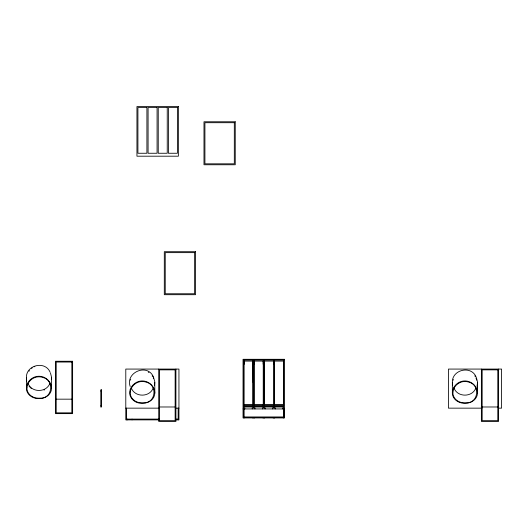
<?xml version="1.0" encoding="UTF-8"?>
<svg xmlns="http://www.w3.org/2000/svg" width="528" height="528" viewBox="0 0 528 528"><rect width="100%" height="100%" fill="white"/><g stroke="black" fill="none" stroke-linecap="round" stroke-linejoin="round"><path stroke-width="0.79" d="M243.91 364.373L243.817 360.083L253.202 360.083L253.202 406.197L243.817 406.197L243.817 360.083M254.08 364.261L253.981 360.083L263.36 360.083L263.36 406.197L253.981 406.197L253.981 360.083M264.244 364.366L264.145 360.083L273.524 360.083L273.431 406.547M274.402 364.366L274.303 360.083L283.688 360.083L283.688 406.197L274.303 406.197L274.303 360.083M243.903 364.287L243.916 361.093L253.11 361.093L253.202 360.083M254.067 364.313L254.087 361.093L263.274 361.093L263.36 360.083M264.231 364.287L264.251 361.093L273.431 361.093L273.524 360.083M274.395 364.287L274.415 361.093L283.589 361.093L283.688 360.083M50.47 372.966L51.46 376.9L51.513 388.469C51.473 394.33 45.672 398.402 40.187 398.554A8.026 3.835 0 0 1 37.825 398.561C32.347 398.435 26.506 394.423 26.4 388.555L26.4 377.817C25.786 365.079 45.058 360.281 50.107 372.187M51.467 379.348L51.513 377.718M476.421 377.639L477.418 381.579L477.47 393.142C477.424 399.01 471.629 403.082 466.145 403.234A8.026 3.835 0 0 1 463.782 403.24C458.304 403.115 452.463 399.102 452.357 393.235L452.357 382.496C451.744 369.758 471.016 364.96 476.065 376.867M477.47 383.209L476.989 386.43M153.443 376.946L154.757 381.579L154.816 393.142C154.77 399.01 148.969 403.082 143.491 403.234A8.026 3.835 0 0 1 141.128 403.24C134.277 403.372 127.651 396.62 130.178 389.69M452.39 392.014L452.357 393.235M452.951 392.014C452.239 398.072 458.159 402.758 463.835 402.818A7.874 3.92 0 0 0 466.092 402.811C478.427 403.484 480.632 385.117 468.937 382.18A11.854 11.57 0 0 0 460.805 382.213C456.694 383.665 453.4 387.473 452.958 391.862M452.404 391.816L452.839 389.69M154.526 385.638L154.81 382.391M130.528 380.193L130.713 379.434M453.189 380.193L453.374 379.434M130.178 389.684C131.485 385.486 135.194 382.199 139.465 381.249A12.388 12.17 0 0 1 147.899 382.272C151.958 384.239 154.948 388.562 154.816 393.142M452.839 389.684C454.139 385.486 457.849 382.199 462.125 381.249A12.388 12.17 0 0 1 470.554 382.272C474.619 384.239 477.602 388.562 477.47 393.142M49.995 383.064C46.669 392.865 31.363 392.931 27.958 383.156M153.292 387.743C149.965 397.538 134.666 397.61 131.261 387.836M475.952 387.743C472.626 397.538 457.321 397.61 453.915 387.836M29 371.23L29.443 370.597M31.561 368.386L32.168 367.924M43.996 390.093L44.708 389.743M34.148 366.788L34.848 366.498M100.802 390.977L101.389 390.977M56.206 399.168L71.841 399.168M243.916 404.943L253.11 404.943M254.087 404.943L263.274 404.943M264.251 404.943L273.431 404.943M274.415 404.943L283.589 404.943M243.916 404.969L253.11 404.969M254.087 404.969L263.274 404.969M264.251 404.969L273.431 404.969M274.415 404.969L283.589 404.969M253.11 405.28L253.11 361.093L253.202 382.681M100.802 405.887L101.389 405.887M273.524 406.197L264.145 406.197L264.145 360.083M159.502 406.982L175.138 406.982M482.163 406.982L497.798 406.982M125.789 408.151L159.317 408.151M175.672 408.151L178.946 408.151M481.972 408.151L448.45 408.151L448.45 369.072L501.6 369.072L501.6 408.151L498.326 408.151M243.038 408.936L284.467 408.936M243.573 417.358L283.939 417.358M126.575 419.1L159.324 419.1M175.547 419.1L178.16 419.1M159.317 419.879L125.789 419.879L125.789 369.072L178.946 369.072L178.946 419.879L175.547 419.879M148.328 372.134L148.962 372.55M31.297 388.483L29.06 386.192M474.817 375.83L475.22 376.484M152.156 375.83L152.566 376.484M153.404 376.867C147.312 362.848 125.07 372.484 130.205 386.536M475.913 377.87L476.19 378.596M153.252 377.87L153.536 378.596M476.428 379.342L476.619 380.094M452.668 385.744L452.357 382.496M26.71 381.064L26.4 377.817M283.589 406.573L283.589 361.093L283.602 364.287M273.451 364.313L273.431 361.093L273.438 364.261M263.274 406.547L263.274 361.093L263.287 364.287M51.513 388.469C51.652 383.889 48.668 379.579 44.616 377.599A12.428 12.131 0 0 0 42.412 376.741A12.388 12.17 0 0 0 36.168 376.576C30.723 377.731 26.182 382.879 26.4 388.555M283.589 361.093L283.595 364.373M263.274 361.093L263.281 364.366M498.577 369.072L498.577 421.443L481.378 421.443L481.378 369.072M477.47 382.391L477.47 392.436M283.906 408.936L283.939 417.925M283.688 408.936L283.688 417.146M283.589 408.976L283.589 416.988L243.916 416.988L243.916 408.976M283.219 417.358L283.219 417.925M282.711 408.936L282.711 407.953L283.688 407.953L283.688 406.982L274.303 406.982L274.303 407.953L275.279 407.953L275.279 408.936M274.712 417.358L274.712 417.925M274.415 361.093L274.415 406.547M274.355 417.358L274.355 417.925M273.497 417.358L273.497 417.925M273.148 417.358L273.148 417.925M272.547 408.936L272.547 407.953L273.524 407.953L273.524 406.982L264.145 406.982L264.145 407.953L265.122 407.953L265.122 408.936M264.541 417.358L264.541 417.925M264.251 361.093L264.251 406.547M264.185 417.358L264.185 417.925M263.327 417.358L263.327 417.925M262.977 417.358L262.977 417.925M262.383 408.936L262.383 407.953L263.36 407.953L263.36 406.982L253.981 406.982L253.981 407.953L254.958 407.953L254.958 408.936M254.371 417.358L254.371 417.925M254.087 361.093L254.087 406.547M254.014 417.358L254.014 417.925M253.11 361.093L253.11 406.547M253.156 417.358L253.156 417.925M252.806 417.358L252.806 417.925M252.226 408.936L252.226 407.953L253.202 407.953L253.202 406.982L243.817 406.982L243.817 407.953L244.794 407.953L244.794 408.936M244.299 417.358L244.299 417.925M243.916 361.093L243.916 406.573M243.817 408.936L243.817 417.146M243.599 408.936L243.573 417.925M178.16 408.151L178.16 419.879M175.916 369.072L175.916 421.443L158.723 421.443L158.723 369.072M132.046 419.1L132.046 419.879M127.406 419.1L127.406 419.879M126.575 408.151L126.575 419.879M27.001 387.182C26.195 393.301 32.142 398.092 37.877 398.138A7.874 3.92 0 0 0 40.135 398.132C52.477 398.805 54.661 380.444 42.979 377.5A11.854 11.57 0 0 0 34.848 377.533C30.736 378.985 27.443 382.8 27.001 387.182M130.304 391.862C129.492 397.98 135.439 402.772 141.174 402.818A7.874 3.92 0 0 0 143.431 402.811C155.773 403.484 157.971 385.117 146.276 382.18A11.854 11.57 0 0 0 138.145 382.213C134.033 383.665 130.746 387.473 130.304 391.862M178.372 106.557L136.943 106.557L136.943 156.196L178.372 156.196L178.372 106.557M146.909 107.534L137.92 107.534L137.92 153.259L146.909 153.259L146.909 107.534M157.073 107.534L148.084 107.534L148.084 153.259L157.073 153.259L157.073 107.534M167.237 107.534L158.248 107.534L158.248 153.259L167.237 153.259L167.237 107.534M177.395 107.534L168.406 107.534L168.406 153.259L177.395 153.259L177.395 107.534M235.25 121.77L203.986 121.77L203.986 164.762L235.25 164.762L235.25 121.77M234.313 122.707L204.923 122.707L204.923 163.825L234.313 163.825L234.313 122.707M195.571 251.704L164.3 251.704L164.3 294.697L195.571 294.697L195.571 251.704M194.634 252.641L165.244 252.641L165.244 293.759L194.634 293.759L194.634 252.641M284.467 359.297L243.038 359.297L243.038 417.925L284.467 417.925L284.467 359.297M72.62 361.258L55.427 361.258L55.427 413.629L72.62 413.629L72.62 361.258M71.841 362.036L56.206 362.036L56.206 412.843L71.841 412.843L71.841 362.036M175.138 369.851L159.502 369.851L159.502 420.664L175.138 420.664L175.138 369.851M497.798 369.851L482.163 369.851L482.163 420.664L497.798 420.664L497.798 369.851M101.389 389.789L100.802 389.789L100.802 407.088L101.389 407.081L101.389 389.783"/></g></svg>
